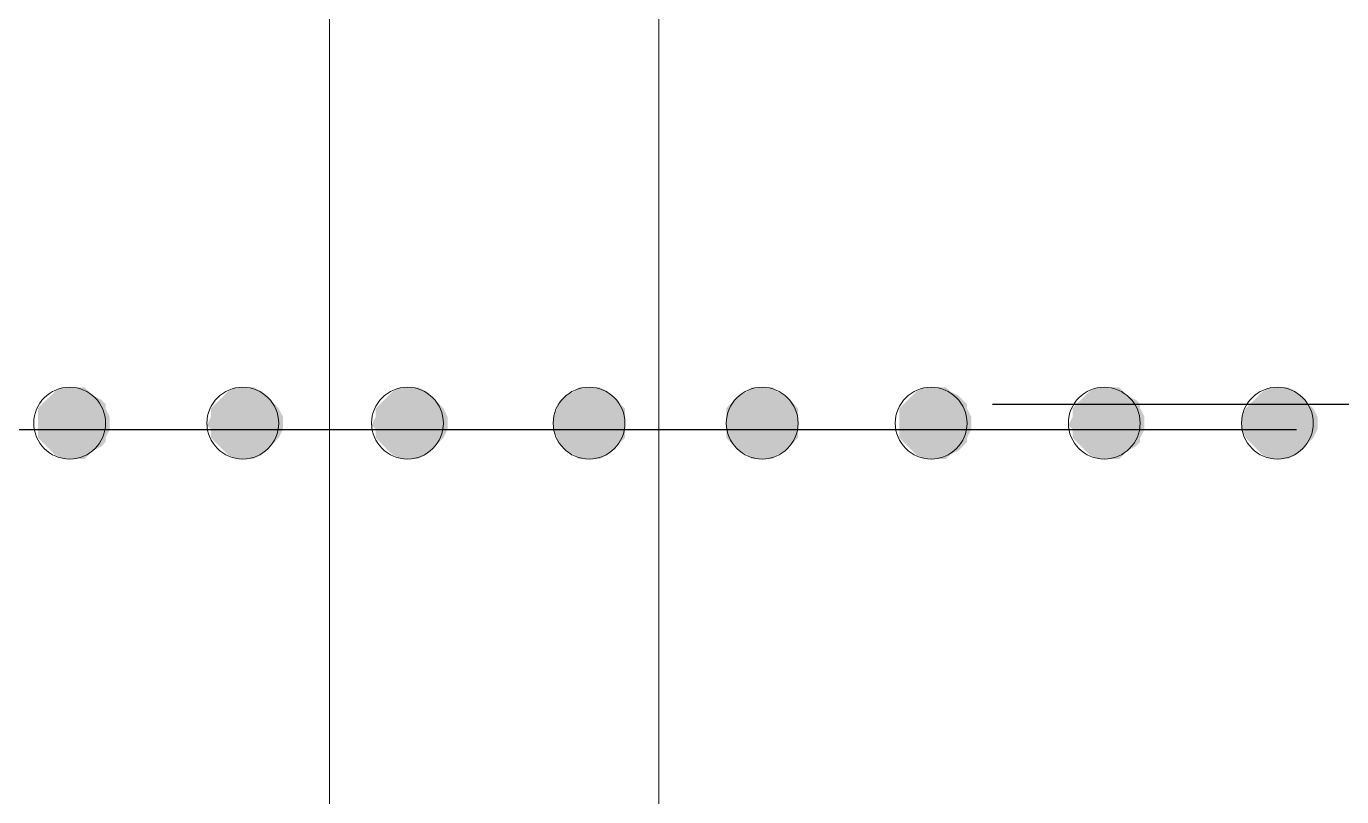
# Model space of a CAD drawing. Header units: inches. Extents: x 2 to 136, y 1 to 96.
# Drawn here: x 76.51 to 82.61, y 59.24 to 62.81 of the extents above; entities that cross this region are included whole.
import ezdxf

# ---------------------------------------------------------------- set-up
doc = ezdxf.new("R2010")
doc.units = ezdxf.units.IN
doc.header["$MEASUREMENT"] = 0
doc.layers.add('PDF_COLUMN', color=251, linetype='Continuous', true_color=0x636466)
doc.layers.add('PDF_Outer Line', color=165, linetype='Continuous', true_color=0x5258ac)
doc.layers.add('PDF_Girt', color=7, linetype='Continuous')

msp = doc.modelspace()

# ---------------------------------------------------------------- linework, layer by layer
at = {"layer": 'PDF_COLUMN', "lineweight": 0}
for centre in [(76.7091, 60.971), (77.512, 60.971), (79.9207, 60.971), (80.704, 60.971), (81.5069, 60.971), (82.3098, 60.971)]:
    msp.add_circle(centre, 0.1665, dxfattribs=at)
at = {"layer": 'PDF_COLUMN', "color": 7, "lineweight": 0}
for centre in [(78.2757, 60.971), (79.1178, 60.971)]:
    msp.add_circle(centre, 0.1665, dxfattribs=at)
at = {"layer": 'PDF_COLUMN', "transparency": 33554559}
for points in [[(76.6797, 61.1375), (76.7972, 61.1179), (76.6406, 61.1179)], [(76.6993, 61.1375), (76.7776, 61.1375), (76.6797, 61.1375)], [(76.7776, 61.1375), (76.6797, 61.1375), (76.7972, 61.1179)], [(76.7385, 61.1375), (76.6993, 61.1375), (76.7776, 61.1375)], [(77.4826, 61.1375), (77.6001, 61.1179), (77.4434, 61.1179)], [(77.5022, 61.1375), (77.5609, 61.1375), (77.4826, 61.1375)], [(77.5609, 61.1375), (77.4826, 61.1375), (77.6001, 61.1179)], [(77.5414, 61.1375), (77.5022, 61.1375), (77.5609, 61.1375)], [(79.8717, 61.1375), (79.9892, 61.1179), (79.8521, 61.1179)], [(79.9109, 61.1375), (79.9696, 61.1375), (79.8717, 61.1375)], [(79.9696, 61.1375), (79.8717, 61.1375), (79.9892, 61.1179)], [(79.9305, 61.1375), (79.9109, 61.1375), (79.9696, 61.1375)], [(80.6746, 61.1375), (80.7921, 61.1179), (80.6354, 61.1179)], [(80.7138, 61.1375), (80.7725, 61.1375), (80.6746, 61.1375)], [(80.7725, 61.1375), (80.6746, 61.1375), (80.7921, 61.1179)], [(80.7334, 61.1375), (80.7138, 61.1375), (80.7725, 61.1375)], [(81.4775, 61.1375), (81.595, 61.1179), (81.4383, 61.1179)], [(81.4971, 61.1375), (81.5754, 61.1375), (81.4775, 61.1375)], [(81.5754, 61.1375), (81.4775, 61.1375), (81.595, 61.1179)], [(81.5363, 61.1375), (81.4971, 61.1375), (81.5754, 61.1375)], [(82.2804, 61.1375), (82.3979, 61.1179), (82.2412, 61.1179)], [(82.3, 61.1375), (82.3587, 61.1375), (82.2804, 61.1375)], [(82.3587, 61.1375), (82.2804, 61.1375), (82.3979, 61.1179)], [(82.3391, 61.1375), (82.3, 61.1375), (82.3587, 61.1375)], [(76.6014, 61.0788), (76.8755, 61.0592), (76.5818, 61.0592)], [(76.621, 61.0983), (76.856, 61.0788), (76.6014, 61.0788)], [(76.856, 61.0788), (76.6014, 61.0788), (76.8755, 61.0592)], [(76.6406, 61.1179), (76.8168, 61.0983), (76.621, 61.0983)], [(76.8168, 61.0983), (76.621, 61.0983), (76.856, 61.0788)], [(76.7972, 61.1179), (76.6406, 61.1179), (76.8168, 61.0983)], [(77.4043, 61.0788), (77.6589, 61.0592), (77.3847, 61.0592)], [(77.4239, 61.0983), (77.6393, 61.0788), (77.4043, 61.0788)], [(77.6393, 61.0788), (77.4043, 61.0788), (77.6589, 61.0592)], [(77.4434, 61.1179), (77.6197, 61.0983), (77.4239, 61.0983)], [(77.6197, 61.0983), (77.4239, 61.0983), (77.6393, 61.0788)], [(77.6001, 61.1179), (77.4434, 61.1179), (77.6197, 61.0983)], [(79.7934, 61.0788), (80.0675, 61.0592), (79.7738, 61.0592)], [(79.813, 61.0983), (80.048, 61.0788), (79.7934, 61.0788)], [(80.048, 61.0788), (79.7934, 61.0788), (80.0675, 61.0592)], [(79.8521, 61.1179), (80.0284, 61.0983), (79.813, 61.0983)], [(80.0284, 61.0983), (79.813, 61.0983), (80.048, 61.0788)], [(79.9892, 61.1179), (79.8521, 61.1179), (80.0284, 61.0983)], [(80.5963, 61.0788), (80.8704, 61.0592), (80.5767, 61.0592)], [(80.6159, 61.0983), (80.8509, 61.0788), (80.5963, 61.0788)], [(80.8509, 61.0788), (80.5963, 61.0788), (80.8704, 61.0592)], [(80.6354, 61.1179), (80.8313, 61.0983), (80.6159, 61.0983)], [(80.8313, 61.0983), (80.6159, 61.0983), (80.8509, 61.0788)], [(80.7921, 61.1179), (80.6354, 61.1179), (80.8313, 61.0983)], [(81.3992, 61.0788), (81.6733, 61.0592), (81.3796, 61.0592)], [(81.4188, 61.0983), (81.6537, 61.0788), (81.3992, 61.0788)], [(81.6537, 61.0788), (81.3992, 61.0788), (81.6733, 61.0592)], [(81.4383, 61.1179), (81.6146, 61.0983), (81.4188, 61.0983)], [(81.6146, 61.0983), (81.4188, 61.0983), (81.6537, 61.0788)], [(81.595, 61.1179), (81.4383, 61.1179), (81.6146, 61.0983)], [(82.2021, 61.0788), (82.4566, 61.0592), (82.1825, 61.0592)], [(82.2216, 61.0983), (82.4371, 61.0788), (82.2021, 61.0788)], [(82.4371, 61.0788), (82.2021, 61.0788), (82.4566, 61.0592)], [(82.2412, 61.1179), (82.4175, 61.0983), (82.2216, 61.0983)], [(82.4175, 61.0983), (82.2216, 61.0983), (82.4371, 61.0788)], [(82.3979, 61.1179), (82.2412, 61.1179), (82.4175, 61.0983)], [(76.5818, 61.0592), (76.8755, 61.0396), (76.5622, 61.0396)], [(76.8755, 61.0396), (76.5622, 61.0396), (76.8951, 61.0004)], [(76.5622, 61.0396), (76.8951, 61.0004), (76.5622, 61.0004)], [(76.8951, 61.0004), (76.5622, 61.0004), (76.8951, 60.9613)], [(76.5622, 61.0004), (76.8951, 60.9613), (76.5622, 60.9613)], [(76.8755, 61.0592), (76.5818, 61.0592), (76.8755, 61.0396)], [(77.3651, 61.0004), (77.698, 60.9613), (77.3455, 60.9613)], [(77.3847, 61.0592), (77.6784, 61.0396), (77.3651, 61.0396)], [(77.6784, 61.0396), (77.3651, 61.0396), (77.698, 61.0004)], [(77.3651, 61.0396), (77.698, 61.0004), (77.3651, 61.0004)], [(77.698, 61.0004), (77.3651, 61.0004), (77.698, 60.9613)], [(77.6589, 61.0592), (77.3847, 61.0592), (77.6784, 61.0396)], [(79.7738, 61.0592), (80.0871, 61.0396), (79.7542, 61.0396)], [(80.0871, 61.0396), (79.7542, 61.0396), (80.0871, 61.0004)], [(79.7542, 61.0396), (80.0871, 61.0004), (79.7542, 61.0004)], [(80.0871, 61.0004), (79.7542, 61.0004), (80.0871, 60.9613)], [(79.7542, 61.0004), (80.0871, 60.9613), (79.7542, 60.9613)], [(80.0675, 61.0592), (79.7738, 61.0592), (80.0871, 61.0396)], [(80.5767, 61.0592), (80.8704, 61.0396), (80.5571, 61.0396)], [(80.8704, 61.0396), (80.5571, 61.0396), (80.89, 61.0004)], [(80.5571, 61.0396), (80.89, 61.0004), (80.5571, 61.0004)], [(80.89, 61.0004), (80.5571, 61.0004), (80.89, 60.9613)], [(80.5571, 61.0004), (80.89, 60.9613), (80.5571, 60.9613)], [(80.8704, 61.0592), (80.5767, 61.0592), (80.8704, 61.0396)], [(81.36, 61.0004), (81.6929, 60.9613), (81.3404, 60.9613)], [(81.3796, 61.0592), (81.6733, 61.0396), (81.36, 61.0396)], [(81.6733, 61.0396), (81.36, 61.0396), (81.6929, 61.0004)], [(81.36, 61.0396), (81.6929, 61.0004), (81.36, 61.0004)], [(81.6929, 61.0004), (81.36, 61.0004), (81.6929, 60.9613)], [(81.6733, 61.0592), (81.3796, 61.0592), (81.6733, 61.0396)], [(82.1629, 61.0396), (82.4958, 61.0004), (82.1433, 61.0004)], [(82.4958, 61.0004), (82.1433, 61.0004), (82.4958, 60.9613)], [(82.1433, 61.0004), (82.4958, 60.9613), (82.1433, 60.9613)], [(82.1825, 61.0592), (82.4762, 61.0396), (82.1629, 61.0396)], [(82.4762, 61.0396), (82.1629, 61.0396), (82.4958, 61.0004)], [(82.4566, 61.0592), (82.1825, 61.0592), (82.4762, 61.0396)], [(76.8951, 60.9613), (76.5622, 60.9613), (76.8951, 60.9417)], [(76.5622, 60.9613), (76.8951, 60.9417), (76.5622, 60.9417)], [(76.8951, 60.9417), (76.5622, 60.9417), (76.8755, 60.9025)], [(76.5622, 60.9417), (76.8755, 60.9025), (76.5622, 60.9025)], [(77.698, 60.9613), (77.3455, 60.9613), (77.698, 60.9417)], [(77.3455, 60.9613), (77.698, 60.9417), (77.3651, 60.9417)], [(77.698, 60.9417), (77.3651, 60.9417), (77.6784, 60.9025)], [(77.3651, 60.9417), (77.6784, 60.9025), (77.3651, 60.9025)], [(80.0871, 60.9613), (79.7542, 60.9613), (80.0871, 60.9417)], [(79.7542, 60.9613), (80.0871, 60.9417), (79.7542, 60.9417)], [(80.0871, 60.9417), (79.7542, 60.9417), (80.0871, 60.9025)], [(79.7542, 60.9417), (80.0871, 60.9025), (79.7542, 60.9025)], [(80.89, 60.9613), (80.5571, 60.9613), (80.89, 60.9417)], [(80.5571, 60.9613), (80.89, 60.9417), (80.5571, 60.9417)], [(80.89, 60.9417), (80.5571, 60.9417), (80.8704, 60.9025)], [(80.5571, 60.9417), (80.8704, 60.9025), (80.5571, 60.9025)], [(81.6929, 60.9613), (81.3404, 60.9613), (81.6929, 60.9417)], [(81.3404, 60.9613), (81.6929, 60.9417), (81.36, 60.9417)], [(81.6929, 60.9417), (81.36, 60.9417), (81.6733, 60.9025)], [(81.36, 60.9417), (81.6733, 60.9025), (81.36, 60.9025)], [(82.4958, 60.9613), (82.1433, 60.9613), (82.4958, 60.9417)], [(82.1433, 60.9613), (82.4958, 60.9417), (82.1433, 60.9417)], [(82.4958, 60.9417), (82.1433, 60.9417), (82.4762, 60.9025)], [(82.1433, 60.9417), (82.4762, 60.9025), (82.1629, 60.9025)], [(76.8755, 60.9025), (76.5622, 60.9025), (76.8755, 60.8829)], [(76.5622, 60.9025), (76.8755, 60.8829), (76.5818, 60.8829)], [(76.8755, 60.8829), (76.5818, 60.8829), (76.856, 60.8633)], [(76.5818, 60.8829), (76.856, 60.8633), (76.6014, 60.8633)], [(77.6784, 60.9025), (77.3651, 60.9025), (77.6589, 60.8829)], [(77.3651, 60.9025), (77.6589, 60.8829), (77.3847, 60.8829)], [(77.6589, 60.8829), (77.3847, 60.8829), (77.6393, 60.8633)], [(77.3847, 60.8829), (77.6393, 60.8633), (77.4043, 60.8633)], [(80.0871, 60.9025), (79.7542, 60.9025), (80.0675, 60.8829)], [(79.7542, 60.9025), (80.0675, 60.8829), (79.7738, 60.8829)], [(80.0675, 60.8829), (79.7738, 60.8829), (80.048, 60.8633)], [(79.7738, 60.8829), (80.048, 60.8633), (79.7934, 60.8633)], [(80.8704, 60.9025), (80.5571, 60.9025), (80.8704, 60.8829)], [(80.5571, 60.9025), (80.8704, 60.8829), (80.5767, 60.8829)], [(80.8704, 60.8829), (80.5767, 60.8829), (80.8509, 60.8633)], [(80.5767, 60.8829), (80.8509, 60.8633), (80.5963, 60.8633)], [(81.6733, 60.9025), (81.36, 60.9025), (81.6733, 60.8829)], [(81.36, 60.9025), (81.6733, 60.8829), (81.3796, 60.8829)], [(81.6733, 60.8829), (81.3796, 60.8829), (81.6537, 60.8633)], [(81.3796, 60.8829), (81.6537, 60.8633), (81.3992, 60.8633)], [(82.4762, 60.9025), (82.1629, 60.9025), (82.4566, 60.8829)], [(82.1629, 60.9025), (82.4566, 60.8829), (82.1825, 60.8829)], [(82.4566, 60.8829), (82.1825, 60.8829), (82.4371, 60.8633)], [(82.1825, 60.8829), (82.4371, 60.8633), (82.2021, 60.8633)], [(76.856, 60.8633), (76.6014, 60.8633), (76.8168, 60.8438)], [(76.6014, 60.8633), (76.8168, 60.8438), (76.621, 60.8438)], [(76.8168, 60.8438), (76.621, 60.8438), (76.7972, 60.8242)], [(76.621, 60.8438), (76.7972, 60.8242), (76.6406, 60.8242)], [(76.7972, 60.8242), (76.6406, 60.8242), (76.7776, 60.8046)], [(76.6406, 60.8242), (76.7776, 60.8046), (76.6797, 60.8046)], [(77.6393, 60.8633), (77.4043, 60.8633), (77.6197, 60.8438)], [(77.4043, 60.8633), (77.6197, 60.8438), (77.4239, 60.8438)], [(77.6197, 60.8438), (77.4239, 60.8438), (77.6001, 60.8242)], [(77.4239, 60.8438), (77.6001, 60.8242), (77.4434, 60.8242)], [(77.6001, 60.8242), (77.4434, 60.8242), (77.5609, 60.8046)], [(77.4434, 60.8242), (77.5609, 60.8046), (77.4826, 60.8046)], [(80.048, 60.8633), (79.7934, 60.8633), (80.0284, 60.8438)], [(79.7934, 60.8633), (80.0284, 60.8438), (79.813, 60.8438)], [(80.0284, 60.8438), (79.813, 60.8438), (79.9892, 60.8242)], [(79.813, 60.8438), (79.9892, 60.8242), (79.8521, 60.8242)], [(79.9892, 60.8242), (79.8521, 60.8242), (79.9696, 60.8046)], [(79.8521, 60.8242), (79.9696, 60.8046), (79.8717, 60.8046)], [(80.8509, 60.8633), (80.5963, 60.8633), (80.8313, 60.8438)], [(80.5963, 60.8633), (80.8313, 60.8438), (80.6159, 60.8438)], [(80.8313, 60.8438), (80.6159, 60.8438), (80.7921, 60.8242)], [(80.6159, 60.8438), (80.7921, 60.8242), (80.6354, 60.8242)], [(80.7921, 60.8242), (80.6354, 60.8242), (80.7725, 60.8046)], [(80.6354, 60.8242), (80.7725, 60.8046), (80.6746, 60.8046)], [(81.6537, 60.8633), (81.3992, 60.8633), (81.6146, 60.8438)], [(81.3992, 60.8633), (81.6146, 60.8438), (81.4188, 60.8438)], [(81.6146, 60.8438), (81.4188, 60.8438), (81.595, 60.8242)], [(81.4188, 60.8438), (81.595, 60.8242), (81.4383, 60.8242)], [(81.595, 60.8242), (81.4383, 60.8242), (81.5754, 60.8046)], [(81.4383, 60.8242), (81.5754, 60.8046), (81.4775, 60.8046)], [(82.4371, 60.8633), (82.2021, 60.8633), (82.4175, 60.8438)], [(82.2021, 60.8633), (82.4175, 60.8438), (82.2216, 60.8438)], [(82.4175, 60.8438), (82.2216, 60.8438), (82.3979, 60.8242)], [(82.2216, 60.8438), (82.3979, 60.8242), (82.2412, 60.8242)], [(82.3979, 60.8242), (82.2412, 60.8242), (82.3587, 60.8046)], [(82.2412, 60.8242), (82.3587, 60.8046), (82.2804, 60.8046)], [(76.7776, 60.8046), (76.6797, 60.8046), (76.7385, 60.8046)], [(76.6797, 60.8046), (76.7385, 60.8046), (76.6993, 60.8046)], [(77.5609, 60.8046), (77.4826, 60.8046), (77.5414, 60.8046)], [(77.4826, 60.8046), (77.5414, 60.8046), (77.5022, 60.8046)], [(79.9696, 60.8046), (79.8717, 60.8046), (79.9305, 60.8046)], [(79.8717, 60.8046), (79.9305, 60.8046), (79.9109, 60.8046)], [(80.7725, 60.8046), (80.6746, 60.8046), (80.7334, 60.8046)], [(80.6746, 60.8046), (80.7334, 60.8046), (80.7138, 60.8046)], [(81.5754, 60.8046), (81.4775, 60.8046), (81.5363, 60.8046)], [(81.4775, 60.8046), (81.5363, 60.8046), (81.4971, 60.8046)], [(82.3587, 60.8046), (82.2804, 60.8046), (82.3391, 60.8046)], [(82.2804, 60.8046), (82.3391, 60.8046), (82.3, 60.8046)]]:
    msp.add_solid(points, dxfattribs=at)
at = {"layer": 'PDF_COLUMN', "color": 7, "transparency": 33554559}
for points in [[(78.2463, 61.1375), (78.3638, 61.1179), (78.2072, 61.1179)], [(78.2659, 61.1375), (78.3247, 61.1375), (78.2463, 61.1375)], [(78.3247, 61.1375), (78.2463, 61.1375), (78.3638, 61.1179)], [(78.3051, 61.1375), (78.2659, 61.1375), (78.3247, 61.1375)], [(79.0688, 61.1375), (79.2059, 61.1179), (79.0492, 61.1179)], [(79.108, 61.1375), (79.1667, 61.1375), (79.0688, 61.1375)], [(79.1667, 61.1375), (79.0688, 61.1375), (79.2059, 61.1179)], [(79.1276, 61.1375), (79.108, 61.1375), (79.1667, 61.1375)], [(78.168, 61.0788), (78.4226, 61.0592), (78.1484, 61.0592)], [(78.1876, 61.0983), (78.403, 61.0788), (78.168, 61.0788)], [(78.403, 61.0788), (78.168, 61.0788), (78.4226, 61.0592)], [(78.2072, 61.1179), (78.3834, 61.0983), (78.1876, 61.0983)], [(78.3834, 61.0983), (78.1876, 61.0983), (78.403, 61.0788)], [(78.3638, 61.1179), (78.2072, 61.1179), (78.3834, 61.0983)], [(78.9905, 61.0788), (79.2646, 61.0592), (78.9709, 61.0592)], [(79.0101, 61.0983), (79.2451, 61.0788), (78.9905, 61.0788)], [(79.2451, 61.0788), (78.9905, 61.0788), (79.2646, 61.0592)], [(79.0492, 61.1179), (79.2255, 61.0983), (79.0101, 61.0983)], [(79.2255, 61.0983), (79.0101, 61.0983), (79.2451, 61.0788)], [(79.2059, 61.1179), (79.0492, 61.1179), (79.2255, 61.0983)], [(78.1288, 61.0004), (78.4618, 60.9613), (78.1093, 60.9613)], [(78.1484, 61.0592), (78.4422, 61.0396), (78.1288, 61.0396)], [(78.4422, 61.0396), (78.1288, 61.0396), (78.4618, 61.0004)], [(78.1288, 61.0396), (78.4618, 61.0004), (78.1288, 61.0004)], [(78.4618, 61.0004), (78.1288, 61.0004), (78.4618, 60.9613)], [(78.4226, 61.0592), (78.1484, 61.0592), (78.4422, 61.0396)], [(78.9709, 61.0396), (79.2842, 61.0004), (78.9513, 61.0004)], [(79.2842, 61.0004), (78.9513, 61.0004), (79.2842, 60.9613)], [(78.9513, 61.0004), (79.2842, 60.9613), (78.9513, 60.9613)], [(79.2646, 61.0592), (78.9709, 61.0592), (79.2842, 61.0396)], [(78.9709, 61.0592), (79.2842, 61.0396), (78.9709, 61.0396)], [(79.2842, 61.0396), (78.9709, 61.0396), (79.2842, 61.0004)], [(78.4618, 60.9613), (78.1093, 60.9613), (78.4618, 60.9417)], [(78.1093, 60.9613), (78.4618, 60.9417), (78.1288, 60.9417)], [(78.4618, 60.9417), (78.1288, 60.9417), (78.4422, 60.9025)], [(78.1288, 60.9417), (78.4422, 60.9025), (78.1288, 60.9025)], [(79.2842, 60.9613), (78.9513, 60.9613), (79.2842, 60.9417)], [(78.9513, 60.9613), (79.2842, 60.9417), (78.9513, 60.9417)], [(79.2842, 60.9417), (78.9513, 60.9417), (79.2842, 60.9025)], [(78.9513, 60.9417), (79.2842, 60.9025), (78.9709, 60.9025)], [(78.4422, 60.9025), (78.1288, 60.9025), (78.4226, 60.8829)], [(78.1288, 60.9025), (78.4226, 60.8829), (78.1484, 60.8829)], [(78.4226, 60.8829), (78.1484, 60.8829), (78.403, 60.8633)], [(78.1484, 60.8829), (78.403, 60.8633), (78.168, 60.8633)], [(79.2842, 60.9025), (78.9709, 60.9025), (79.2646, 60.8829)], [(78.9709, 60.9025), (79.2646, 60.8829), (78.9709, 60.8829)], [(79.2646, 60.8829), (78.9709, 60.8829), (79.2451, 60.8633)], [(78.9709, 60.8829), (79.2451, 60.8633), (78.9905, 60.8633)], [(78.403, 60.8633), (78.168, 60.8633), (78.3834, 60.8438)], [(78.168, 60.8633), (78.3834, 60.8438), (78.1876, 60.8438)], [(78.3834, 60.8438), (78.1876, 60.8438), (78.3638, 60.8242)], [(78.1876, 60.8438), (78.3638, 60.8242), (78.2072, 60.8242)], [(78.3638, 60.8242), (78.2072, 60.8242), (78.3247, 60.8046)], [(78.2072, 60.8242), (78.3247, 60.8046), (78.2463, 60.8046)], [(79.2451, 60.8633), (78.9905, 60.8633), (79.2255, 60.8438)], [(78.9905, 60.8633), (79.2255, 60.8438), (79.0101, 60.8438)], [(79.2255, 60.8438), (79.0101, 60.8438), (79.2059, 60.8242)], [(79.0101, 60.8438), (79.2059, 60.8242), (79.0492, 60.8242)], [(79.2059, 60.8242), (79.0492, 60.8242), (79.1667, 60.8046)], [(79.0492, 60.8242), (79.1667, 60.8046), (79.0688, 60.8046)], [(78.3247, 60.8046), (78.2463, 60.8046), (78.3051, 60.8046)], [(78.2463, 60.8046), (78.3051, 60.8046), (78.2659, 60.8046)], [(79.1667, 60.8046), (79.0688, 60.8046), (79.1276, 60.8046)], [(79.0688, 60.8046), (79.1276, 60.8046), (79.108, 60.8046)]]:
    msp.add_solid(points, dxfattribs=at)
at = {"layer": 'PDF_Girt', "lineweight": 25}
for points in [[(80.9879, 61.0592), (89.1344, 61.0592)], [(74.5256, 60.9417), (82.3979, 60.9417)]]:
    msp.add_lwpolyline(points, dxfattribs=at)
at = {"layer": 'PDF_Outer Line', "color": 7, "lineweight": 0}
msp.add_lwpolyline([(77.9134, 67.4823), (79.4409, 67.4823), (79.4409, 44.9425), (77.9134, 44.9425)], close=True, dxfattribs=at)

doc.saveas('drawing.dxf')
